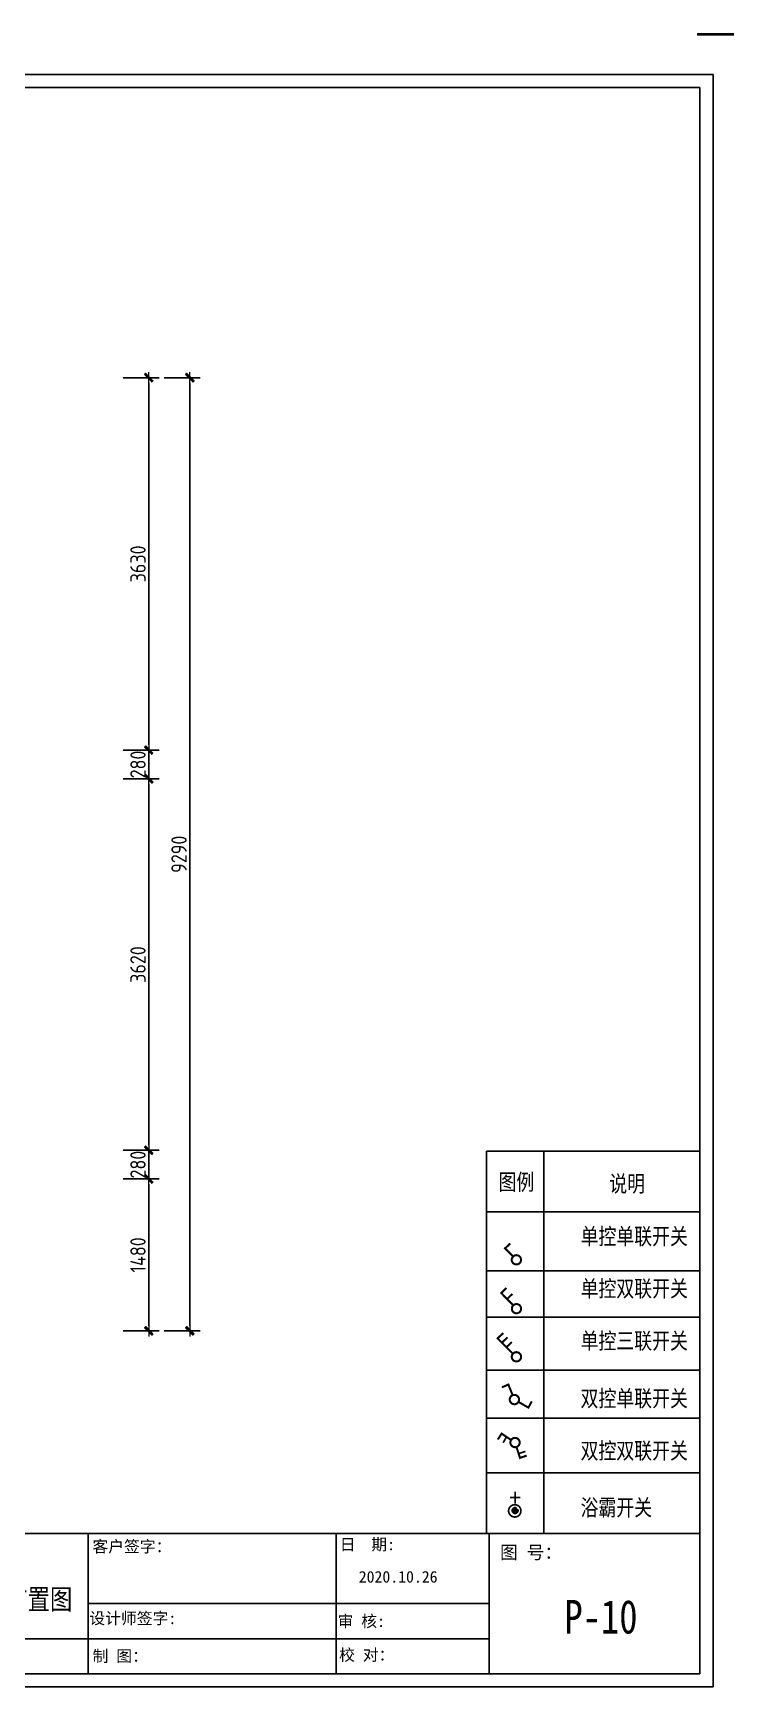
# Model space of a CAD drawing. Header units: millimetres. Extents: x -58733 to 427521, y -235734 to 553534.
# Drawn here: x 311918 to 318671, y -205312 to -189192 of the extents above; entities that cross this region are included whole.
import ezdxf

# ---------------------------------------------------------------- set-up
doc = ezdxf.new("R2010")
doc.units = ezdxf.units.MM
doc.linetypes.add('ACAD_ISO02W100', pattern=[15, 12, -3])
for name, color, linetype in [('LAYER4', 4, 'Continuous'), ('分隔', 4, 'Continuous'), ('图框', 251, 'Continuous'), ('目录文字', 8, 'Continuous'), ('顶面', 5, 'Continuous')]:
    doc.layers.add(name, color=color, linetype=linetype)
doc.layers.add('墙体', color=7, linetype='Continuous', lineweight=30)
doc.layers.add('家具外线', color=1, linetype='Continuous', lineweight=20)
doc.styles.add('-仿宋_GB2312', font='simsun.ttc', dxfattribs={"width": 0.8})
doc.styles.add('CCD_DIM', font='ARCHS.SHX')
doc.styles.add('宋体', font='simsun.ttc', dxfattribs={"height": 120})
doc.dimstyles.new('海龍1：50', dxfattribs={"dimscale": 50, "dimtxt": 3, "dimasz": 1, "dimexe": 2, "dimexo": 2, "dimgap": 0.6, "dimtad": 1, "dimdec": 0, "dimrnd": 5, "dimdsep": 46, "dimtxsty": 'CCD_DIM', "dimblk": 'WS-cj', "dimcen": 1, "dimclrd": 242, "dimclre": 242, "dimclrt": 2, "dimadec": 0, "dimazin": 2, "dimtfac": 1, "dimtdec": 0, "dimtix": 1, "dimtmove": 2, "dimatfit": 3, "dimldrblk": 'CCD_Leader_Arrow', "dimfxl": 5, "dimfxlon": 1, "dimtolj": 1, "dimarcsym": 0})

# ---------------------------------------------------------------- blocks, each defined once
blk = doc.blocks.new('图框1比60')
at = {"layer": '图框', "color": 121}
for p, q in [((186038, 61389), (161670, 61389)), ((186038, 44157), (186038, 61389)), ((161670, 44157), (186038, 44157))]:
    blk.add_line(p, q, dxfattribs=at)
at = {"layer": '图框', "color": 8}
for p, q in [((161809, 61249), (185898, 61249)), ((185898, 44297), (185898, 61249)), ((185898, 45797), (185898, 61249)), ((161809, 45797), (185898, 45797)), ((161809, 45797), (185898, 45797)), ((179360, 44297), (179360, 45797)), ((182010, 45797), (182010, 44297)), ((183644, 44297), (183644, 45797)), ((182010, 45047), (179360, 45047)), ((183644, 45047), (182010, 45047)), ((179360, 44672), (176692, 44672)), ((182010, 44672), (179360, 44672)), ((183644, 44672), (182010, 44672)), ((161809, 44297), (185898, 44297))]:
    blk.add_line(p, q, dxfattribs=at)
at = {"layer": '图框', "color": 121, "const_width": 28.3}
blk.add_lwpolyline([(185866, 61818), (186467, 61818), (186467, 61217)], dxfattribs=at)
at = {"layer": '目录文字', "color": 8, "style": '宋体', "width": 0.999898}
for s, height, p in [('客户签字：', 123.8, (179405, 45596)), ('日  期:', 123.8, (182048, 45618)), ('图 号：', 139.1, (183761, 45526)), ('2020.10.26', 123.8, (182251, 45272)), ('设计师签字:', 123.8, (179372, 44829)), ('审 核:', 123.8, (182025, 44798)), ('制 图：', 123.8, (179407, 44425)), ('校 对：', 123.8, (182041, 44438))]:
    blk.add_text(s, height=height, dxfattribs=at).set_placement(p)
blk = doc.blocks.new('WS-cj')
blk.add_hatch(color=1).paths.add_polyline_path([(0.59, 0.82), (-0.82, -0.59), (-0.59, -0.82), (0.82, 0.59)])
at = {"color": 1, "linetype": 'ByBlock', "lineweight": 0}
for p, q in [((-1.1, 0), (0, 0)), ((0, 0), (1.1, 0))]:
    blk.add_line(p, q, dxfattribs=at)
at = {"color": 1}
blk.add_lwpolyline([(0.59, 0.82), (-0.82, -0.59), (-0.59, -0.82), (0.82, 0.59)], close=True, dxfattribs=at)
blk = doc.blocks.new('*D1093')
at = {"color": 242, "lineweight": -2}
for p, q in [((243777, -192551), (244127, -192551)), ((244027, -192601), (244027, -196131)), ((243777, -196181), (244127, -196181))]:
    blk.add_line(p, q, dxfattribs=at)
at = {"layer": 'Defpoints', "color": 0}
for p in [(243627, -192551), (243627, -196181), (244027, -196181)]:
    blk.add_point(p, dxfattribs=at)
at = {"color": 242, "lineweight": -2, "xscale": 50, "yscale": 50, "zscale": 50}
for p, rotation in [((244027, -192551), 90), ((244027, -196181), 270)]:
    blk.add_blockref('WS-cj', p, dxfattribs=dict(at, rotation=rotation))
at = {"color": 2, "insert": (243922, -194366), "char_height": 150, "attachment_point": 5, "rotation": 90, "style": 'CCD_DIM'}
blk.add_mtext('\\A1;3630', dxfattribs=at)
blk = doc.blocks.new('CCD_Leader_Arrow')
at = {"color": 1, "linetype": 'ByBlock'}
blk.add_line((0, 0), (-1, 0), dxfattribs=at)
for points in [[(-0.86, 0.67), (-0.6, 0.85), (-0.24, 0), (0, 0)], [(-0.86, -0.67), (-0.6, -0.85), (-0.24, 0), (0, 0)]]:
    blk.add_solid(points, dxfattribs=at)
blk = doc.blocks.new('*D1094')
at = {"color": 242, "lineweight": -2}
for p, q in [((244027, -196131), (244027, -196081)), ((243777, -196181), (244127, -196181)), ((244027, -196181), (244027, -196461)), ((243777, -196461), (244127, -196461)), ((244027, -196511), (244027, -196561))]:
    blk.add_line(p, q, dxfattribs=at)
at = {"layer": 'Defpoints', "color": 0}
for p in [(243627, -196181), (243627, -196461), (244027, -196461)]:
    blk.add_point(p, dxfattribs=at)
at = {"color": 242, "lineweight": -2, "xscale": 50, "yscale": 50, "zscale": 50}
for p, rotation in [((244027, -196181), 270), ((244027, -196461), 90)]:
    blk.add_blockref('WS-cj', p, dxfattribs=dict(at, rotation=rotation))
at = {"color": 2, "insert": (243922, -196321), "char_height": 150, "attachment_point": 5, "rotation": 90, "style": 'CCD_DIM'}
blk.add_mtext('\\A1;280', dxfattribs=at)
blk = doc.blocks.new('*D1095')
at = {"color": 242, "lineweight": -2}
for p, q in [((243777, -196461), (244127, -196461)), ((244027, -196511), (244027, -200031)), ((243777, -200081), (244127, -200081))]:
    blk.add_line(p, q, dxfattribs=at)
at = {"layer": 'Defpoints', "color": 0}
for p in [(243627, -196461), (243627, -200081), (244027, -200081)]:
    blk.add_point(p, dxfattribs=at)
at = {"color": 242, "lineweight": -2, "xscale": 50, "yscale": 50, "zscale": 50}
for p, rotation in [((244027, -196461), 90), ((244027, -200081), 270)]:
    blk.add_blockref('WS-cj', p, dxfattribs=dict(at, rotation=rotation))
at = {"color": 2, "insert": (243922, -198271), "char_height": 150, "attachment_point": 5, "rotation": 90, "style": 'CCD_DIM'}
blk.add_mtext('\\A1;3620', dxfattribs=at)
blk = doc.blocks.new('*D1096')
at = {"color": 242, "lineweight": -2}
for p, q in [((244027, -200031), (244027, -199981)), ((243777, -200081), (244127, -200081)), ((244027, -200081), (244027, -200361)), ((243777, -200361), (244127, -200361)), ((244027, -200411), (244027, -200461))]:
    blk.add_line(p, q, dxfattribs=at)
at = {"layer": 'Defpoints', "color": 0}
for p in [(243627, -200081), (243627, -200361), (244027, -200361)]:
    blk.add_point(p, dxfattribs=at)
at = {"color": 242, "lineweight": -2, "xscale": 50, "yscale": 50, "zscale": 50}
for p, rotation in [((244027, -200081), 270), ((244027, -200361), 90)]:
    blk.add_blockref('WS-cj', p, dxfattribs=dict(at, rotation=rotation))
at = {"color": 2, "insert": (243922, -200221), "char_height": 150, "attachment_point": 5, "rotation": 90, "style": 'CCD_DIM'}
blk.add_mtext('\\A1;280', dxfattribs=at)
blk = doc.blocks.new('*D1097')
at = {"color": 242, "lineweight": -2}
for p, q in [((243777, -200361), (244127, -200361)), ((244027, -200411), (244027, -201791)), ((243777, -201841), (244127, -201841))]:
    blk.add_line(p, q, dxfattribs=at)
at = {"layer": 'Defpoints', "color": 0}
for p in [(243627, -200361), (243627, -201841), (244027, -201841)]:
    blk.add_point(p, dxfattribs=at)
at = {"color": 242, "lineweight": -2, "xscale": 50, "yscale": 50, "zscale": 50}
for p, rotation in [((244027, -200361), 90), ((244027, -201841), 270)]:
    blk.add_blockref('WS-cj', p, dxfattribs=dict(at, rotation=rotation))
at = {"color": 2, "insert": (243922, -201101), "char_height": 150, "attachment_point": 5, "rotation": 90, "style": 'CCD_DIM'}
blk.add_mtext('\\A1;1480', dxfattribs=at)
blk = doc.blocks.new('*D1098')
at = {"color": 242, "lineweight": -2}
for p, q in [((244177, -192551), (244527, -192551)), ((244427, -201791), (244427, -192601)), ((244177, -201841), (244527, -201841))]:
    blk.add_line(p, q, dxfattribs=at)
at = {"layer": 'Defpoints', "color": 0}
for p in [(243627, -192551), (244427, -192551), (243627, -201841)]:
    blk.add_point(p, dxfattribs=at)
at = {"color": 242, "lineweight": -2, "xscale": 50, "yscale": 50, "zscale": 50}
for p, rotation in [((244427, -192551), 90), ((244427, -201841), 270)]:
    blk.add_blockref('WS-cj', p, dxfattribs=dict(at, rotation=rotation))
at = {"color": 2, "insert": (244322, -197196), "char_height": 150, "attachment_point": 5, "rotation": 90, "style": 'CCD_DIM'}
blk.add_mtext('\\A1;9290', dxfattribs=at)
blk = doc.blocks.new('rfgdf')
at = {"color": 2, "const_width": 20}
for points in [[(256742, -10810), (256772, -10701), (256705, -10684)], [(256747, -10896), (256791, -11000), (256854, -10972)]]:
    blk.add_lwpolyline(points, dxfattribs=at)
for points in [[(256773, -10840, 1), (256686, -10868, 1)], [(256704, -10892, 1), (256755, -10816, 1)]]:
    blk.add_lwpolyline(points, format="xyb", close=True, dxfattribs=at)
blk = doc.blocks.new('开关-3')
at = {"color": 2, "const_width": 20}
blk.add_lwpolyline([(-154, 1, -1), (-137, -89, -1)], format="xyb", close=True, dxfattribs=at)
for points in [[(-115, -10), (37, 140), (88, 84)], [(-46, 48), (0, 0)], [(0, 91), (46, 42)]]:
    blk.add_lwpolyline(points, dxfattribs=at)
blk = doc.blocks.new('开关-2')
at = {"color": 2, "const_width": 20}
for points in [[(-107, -130), (0, 0), (-55, 45)], [(-55, -61), (-109, -17)]]:
    blk.add_lwpolyline(points, dxfattribs=at)
blk.add_lwpolyline([(-93, -180, 1), (-179, -151, 1)], format="xyb", close=True, dxfattribs=at)
blk = doc.blocks.new('yn')
at = {"layer": '分隔', "linetype": 'ACAD_ISO02W100', "ltscale": 10}
blk.add_hatch(color=2, dxfattribs=at).paths.add_polyline_path([(102606, -337124, 1), (102535, -337124, 1)])
at = {"layer": '分隔', "color": 2, "linetype": 'ACAD_ISO02W100', "ltscale": 10}
blk.add_line((102510, -336971, -3156), (102630, -336971, -3156), dxfattribs=at)
at = {"layer": '分隔', "color": 2, "linetype": 'ACAD_ISO02W100', "ltscale": 10, "const_width": 20, "elevation": -3156}
for points in [[(102570, -336901), (102570, -337044)], [(102510, -336971), (102630, -336971)]]:
    blk.add_lwpolyline(points, dxfattribs=at)
blk.add_lwpolyline([(102570, -337055, 0.973439), (102574, -337200, 1.014258), (102572, -337055, 1.263017)], format="xyb", dxfattribs=at)
at = {"layer": '分隔', "color": 2, "linetype": 'ACAD_ISO02W100', "ltscale": 10}
blk.add_circle((102570, -337124, -3156), 35, dxfattribs=at)
blk = doc.blocks.new('fhgdfh')
at = {"color": 2, "const_width": 20.7, "elevation": 2860}
blk.add_lwpolyline([(30989, -203699), (31071, -203616), (31018, -203567)], dxfattribs=at)
blk.add_lwpolyline([(31002, -203742, 1), (30909, -203724, 1)], format="xyb", close=True, dxfattribs=at)
blk = doc.blocks.new('ee')
at = {"layer": 'LAYER4', "color": 2, "linetype": 'ACAD_ISO02W100', "ltscale": 10, "const_width": 19.3, "elevation": -1512}
blk.add_lwpolyline([(415736, 11540), (415664, 11511)], dxfattribs=at)
at = {"layer": 'LAYER4', "color": 2, "linetype": 'ByBlock', "const_width": 19.3, "elevation": 1538}
blk.add_lwpolyline([(415923, 11430), (415891, 11360)], dxfattribs=at)
at = {"color": 3, "linetype": 'ByBlock', "xscale": 1.159507040182462, "yscale": 1.15950704016559, "zscale": 1.15950704016104, "rotation": 37.39935604325913}
blk.add_blockref('rfgdf', (171662, -159384, 1538), dxfattribs=at)
blk = doc.blocks.new('天花图')
for base, p1, p2, picture, middle in [((244027.3, -196180.6), (243627.3, -192550.6), (243627.3, -196180.6), '*D1093', (243922.3, -194365.6)), ((244427.3, -192550.6), (243627.3, -201840.6), (243627.3, -192550.6), '*D1098', (244322.3, -197195.6)), ((244027.3, -196460.6), (243627.3, -196180.6), (243627.3, -196460.6), '*D1094', (243922.3, -196320.6)), ((244027.3, -200080.6), (243627.3, -196460.6), (243627.3, -200080.6), '*D1095', (243922.3, -198270.6)), ((244027.3, -200360.6), (243627.3, -200080.6), (243627.3, -200360.6), '*D1096', (243922.3, -200220.6)), ((244027.3, -201840.6), (243627.3, -200360.6), (243627.3, -201840.6), '*D1097', (243922.3, -201100.6))]:
    dim = blk.add_linear_dim(base=base, p1=p1, p2=p2, angle=90, dimstyle='海龍1：50')
    dim.commit()
    dim.dimension.update_dxf_attribs({"geometry": picture, "text_midpoint": middle})

msp = doc.modelspace()

# ---------------------------------------------------------------- linework, layer by layer
at = {"layer": '图框', "color": 135}
for p, q in [((316337.3, -200088.9), (318418.6, -200088.9)), ((316337.3, -203815.9), (316337.3, -200088.9)), ((316895.3, -203815.9), (316895.3, -200088.9)), ((318418.6, -200679.8), (316337.3, -200679.8)), ((318418.6, -201254.9), (316337.3, -201254.9)), ((318418.6, -201709.3), (316337.3, -201709.3)), ((318418.6, -202225.5), (316337.3, -202225.5)), ((318418.6, -202691.9), (316337.3, -202691.9)), ((318418.6, -203226.2), (316337.3, -203226.2))]:
    msp.add_line(p, q, dxfattribs=at)
at = {"layer": '图框', "color": 252}
for p in [(318418.6, -200088.9), (316337.3, -203815.9)]:
    msp.add_line(p, (318418.6, -203815.9), dxfattribs=at)

# ---------------------------------------------------------------- block references
msp.add_blockref('天花图', (69018.6, 0))
at = {"layer": '墙体', "color": 0, "xscale": 0.9120113186390109, "yscale": 0.9120113186390109, "zscale": 0.9120113186390109}
msp.add_blockref('图框1比60', (148877.4, -245583.6), dxfattribs=at)
at = {"layer": '家具外线', "color": 40, "xscale": -0.9573409554116934, "yscale": 0.9573409554054654, "zscale": 0.9573409554151272}
msp.add_blockref('fhgdfh', (346264, -6107, -1421.4), dxfattribs=at)
at = {"layer": '家具外线', "yscale": 0.9925711025898775}
for name, p, xscale, zscale, rotation in [('开关-2', (316481.1, -201473, 1316.5), -0.9925711025927247, 0.9925711025769096, 4.919460952873803), ('开关-3', (316584.6, -201950.2, 1316.5), 0.9925711025107119, 0.9925711025697938, 90.43505022838592), ('rfgdf', (107629.8, -348723, 1316.5), 0.9925711026288135, 0.9925711025697938, 37.39935604271101)]:
    msp.add_blockref(name, p, dxfattribs=dict(at, xscale=xscale, zscale=zscale, rotation=rotation))
at = {"layer": '家具外线', "xscale": -0.8271425853939862, "yscale": 0.8271425854188998, "zscale": 0.8271425854144867}
msp.add_blockref('yn', (401456.4, 75256.7, 1316.5), dxfattribs=at)
at = {"layer": '顶面', "color": 252, "xscale": 0.8560285260187195, "yscale": 0.8560285260187195, "zscale": 0.8560285260187195, "rotation": 176.1015603851559}
msp.add_blockref('ee', (672383.9, -217376.5, -1316.5), dxfattribs=at)

# ---------------------------------------------------------------- texts
at = {"layer": '目录文字', "style": '-仿宋_GB2312'}
for s, insert, char_height, attachment_point in [('{\\fChangFangSong|b0|i0|c134|p49;图例}', (316454.8, -200399.2), 159.808, 4), ('{\\fChangFangSong|b0|i0|c134|p49;说明}', (317534.4, -200416.3), 159.808, 4), ('{\\C8;单控单联开关\\fChangFangSong|b0|i0|c134|p49; }', (317254.3, -200929.2), 159.808, 4), ('{\\C8;单控双联开关}', (317254.3, -201438.6), 159.808, 4), ('{\\C8;单控三联开关\\fChangFangSong|b0|i0|c134|p49; }', (317254.3, -201948.1), 159.808, 4), ('{\\C8;双控单联开关}', (317254.3, -202509.5), 159.808, 4), ('{\\C8;双控双联开关}', (317254.3, -203019), 159.808, 4), ('{\\C8;浴霸开关\\fChangFangSong|b0|i0|c134|p49; }', (317254.3, -203572.3), 159.808, 4), ('{\\fNSimSun|b0|i0|c134|p49;P-10}', (317096.2, -204463.5), 327.869, 1)]:
    msp.add_mtext(s, dxfattribs=dict(at, insert=insert, char_height=char_height, attachment_point=attachment_point))
at = {"layer": '目录文字', "insert": (310118.5, -204357.3), "char_height": 200, "width": 2602.75, "attachment_point": 1, "style": '-仿宋_GB2312'}
msp.add_mtext('照明控制及位置布置图', dxfattribs=at)

doc.saveas('drawing.dxf')
